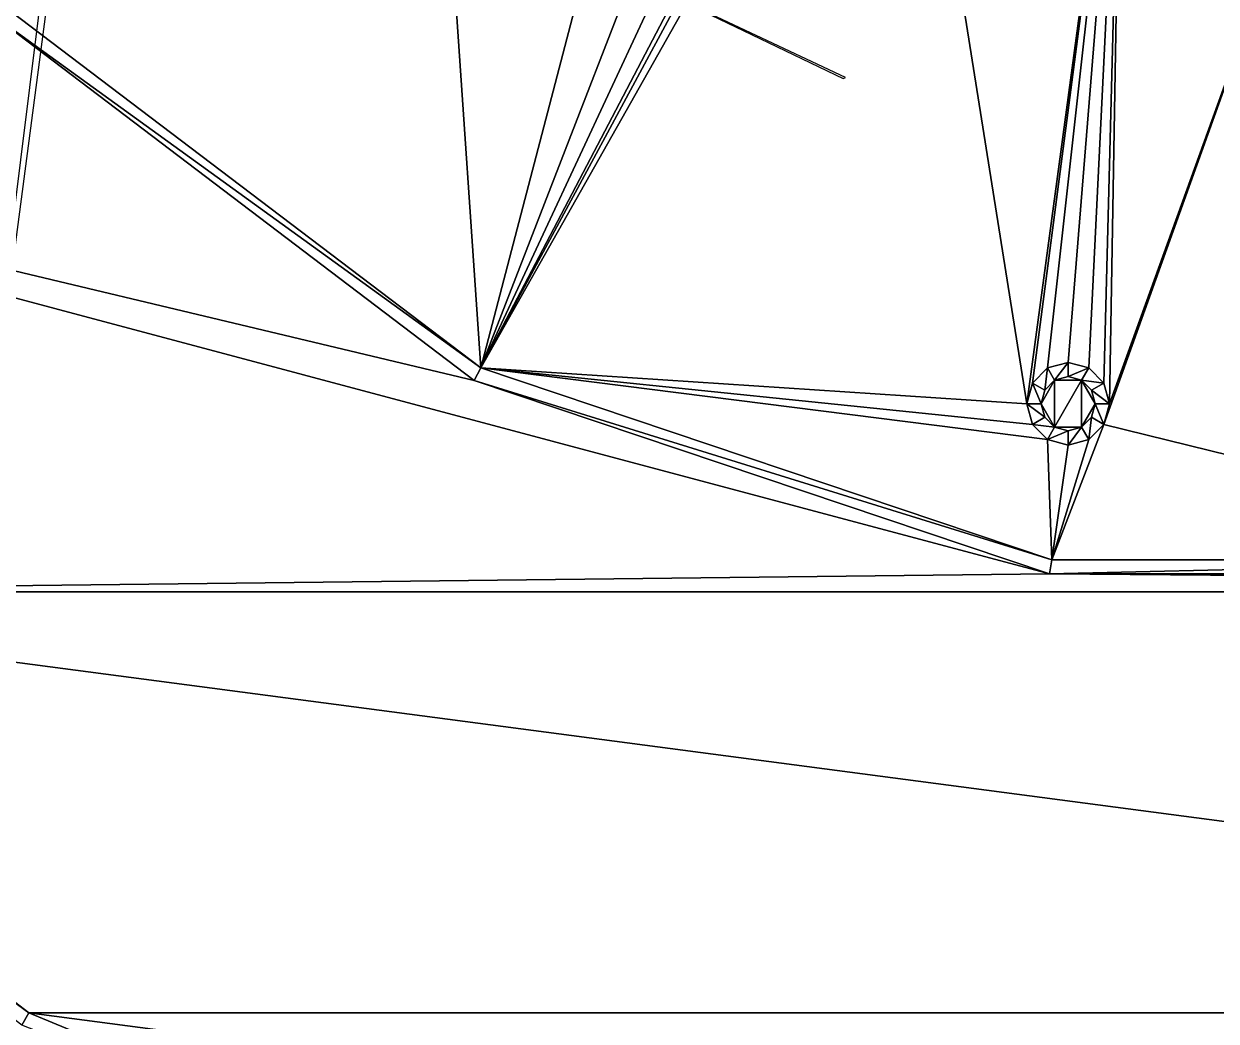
# Model space of a CAD drawing. Header units: millimetres. Extents: x -228 to 228, y -204 to 237.
# Drawn here: x -46.68 to -4.8, y -80.83 to -45.83 of the extents above; entities that cross this region are included whole.
import ezdxf

# ---------------------------------------------------------------- set-up
doc = ezdxf.new("R2010")
doc.units = ezdxf.units.MM
doc.header["$LTSCALE"] = 127.314815
for name, color, linetype in [('2239', 7, 'CONTINUOUS'), ('2594', 7, 'CONTINUOUS'), ('3519', 7, 'CONTINUOUS'), ('3522', 7, 'CONTINUOUS'), ('3523', 7, 'CONTINUOUS'), ('3524', 7, 'CONTINUOUS'), ('3540', 7, 'CONTINUOUS'), ('3589', 7, 'CONTINUOUS'), ('3590', 7, 'CONTINUOUS'), ('3600', 7, 'CONTINUOUS'), ('3601', 7, 'CONTINUOUS'), ('3660', 7, 'CONTINUOUS'), ('3661', 7, 'CONTINUOUS')]:
    doc.layers.add(name, color=color, linetype=linetype)

msp = doc.modelspace()

# ---------------------------------------------------------------- linework, layer by layer
at = {"layer": '2239', "color": 5, "linetype": 'Continuous'}
msp.add_3dface([(-33.5, 49, 1084.49), (-50.224, -78.154, 1084.49), (-34.932, 44.592, 1084.49), (-33.5, 49, 1084.49)], dxfattribs=at)
at = {"layer": '2594', "color": 6, "linetype": 'Continuous'}
msp.add_3dface([(-17.902, -47.746, 1079.699), (-17.817, -47.707, 1083.49), (-25.463, -44.103, 1083.49), (-17.902, -47.746, 1079.699)], dxfattribs=at)
at = {"layer": '3519', "color": 5, "linetype": 'Continuous'}
for points in [[(-47.482, -45.119, 1032.99), (-32.53, -30.186, 1032.99), (-30.626, -57.899, 1032.99), (-47.482, -45.119, 1032.99)], [(-32.53, -30.186, 1032.99), (-25.062, -36.624, 1032.99), (-30.626, -57.899, 1032.99), (-32.53, -30.186, 1032.99)], [(-16.465, -31.626, 1032.99), (-15.814, -31.713, 1032.99), (-30.626, -57.899, 1032.99), (-16.465, -31.626, 1032.99)], [(-17.03, -31.963, 1032.99), (-16.465, -31.626, 1032.99), (-30.626, -57.899, 1032.99), (-17.03, -31.963, 1032.99)], [(-30.626, -57.899, 1032.99), (-15.814, -31.713, 1032.99), (-11.45, -59.161, 1032.99), (-30.626, -57.899, 1032.99)], [(-15.814, -31.713, 1032.99), (-8.128, -34.524, 1032.99), (-11.45, -59.161, 1032.99), (-15.814, -31.713, 1032.99)], [(-20.404, -35.985, 1032.99), (-17.03, -31.963, 1032.99), (-30.626, -57.899, 1032.99), (-20.404, -35.985, 1032.99)], [(-11.45, -59.161, 1032.99), (-8.128, -34.524, 1032.99), (-11.256, -58.436, 1032.99), (-11.45, -59.161, 1032.99)], [(-11.256, -58.436, 1032.99), (-8.128, -34.524, 1032.99), (-10.725, -57.905, 1032.99), (-11.256, -58.436, 1032.99)], [(-10.725, -57.905, 1032.99), (-8.128, -34.524, 1032.99), (-10, -57.711, 1032.99), (-10.725, -57.905, 1032.99)], [(-10, -57.711, 1032.99), (-8.128, -34.524, 1032.99), (-9.275, -57.905, 1032.99), (-10, -57.711, 1032.99)], [(-9.275, -57.905, 1032.99), (-8.128, -34.524, 1032.99), (-8.744, -58.436, 1032.99), (-9.275, -57.905, 1032.99)], [(-8.128, -34.524, 1032.99), (-8.55, -59.161, 1032.99), (-8.744, -58.436, 1032.99), (-8.128, -34.524, 1032.99)], [(-8.128, -34.524, 1032.99), (0, -35.5, 1032.99), (-8.55, -59.161, 1032.99), (-8.128, -34.524, 1032.99)], [(0, -35.5, 1032.99), (10.576, -64.64, 1032.99), (-8.744, -59.886, 1032.99), (0, -35.5, 1032.99)], [(-8.55, -59.161, 1032.99), (0, -35.5, 1032.99), (-8.744, -59.886, 1032.99), (-8.55, -59.161, 1032.99)], [(-22.61, -37.203, 1032.99), (-20.404, -35.985, 1032.99), (-30.626, -57.899, 1032.99), (-22.61, -37.203, 1032.99)], [(-25.062, -36.624, 1032.99), (-22.61, -37.203, 1032.99), (-30.626, -57.899, 1032.99), (-25.062, -36.624, 1032.99)], [(-10.576, -64.64, 1032.99), (-30.626, -57.899, 1032.99), (-10.725, -60.416, 1032.99), (-10.576, -64.64, 1032.99)], [(-10.725, -60.416, 1032.99), (-30.626, -57.899, 1032.99), (-11.256, -59.886, 1032.99), (-10.725, -60.416, 1032.99)], [(-11.256, -59.886, 1032.99), (-30.626, -57.899, 1032.99), (-11.45, -59.161, 1032.99), (-11.256, -59.886, 1032.99)], [(10.576, -64.64, 1032.99), (-10.576, -64.64, 1032.99), (-8.744, -59.886, 1032.99), (10.576, -64.64, 1032.99)], [(-8.744, -59.886, 1032.99), (-10.576, -64.64, 1032.99), (-9.275, -60.416, 1032.99), (-8.744, -59.886, 1032.99)], [(-10, -60.611, 1032.99), (-10.576, -64.64, 1032.99), (-10.725, -60.416, 1032.99), (-10, -60.611, 1032.99)], [(-9.275, -60.416, 1032.99), (-10.576, -64.64, 1032.99), (-10, -60.611, 1032.99), (-9.275, -60.416, 1032.99)]]:
    msp.add_3dface(points, dxfattribs=at)
at = {"layer": '3522', "color": 5, "linetype": 'Continuous'}
for points in [[(-30.86, -58.341, 1035.99), (-80.54, -46.5, 1035.99), (-47.845, -45.463, 1035.99), (-30.86, -58.341, 1035.99)], [(-65.761, -65.761, 1035.99), (-80.54, -46.5, 1035.99), (-10.657, -65.134, 1035.99), (-65.761, -65.761, 1035.99)], [(-10.657, -65.134, 1035.99), (-80.54, -46.5, 1035.99), (-30.86, -58.341, 1035.99), (-10.657, -65.134, 1035.99)], [(65.761, -65.761, 1035.99), (-65.761, -65.761, 1035.99), (-10.657, -65.134, 1035.99), (65.761, -65.761, 1035.99)], [(10.657, -65.134, 1035.99), (65.761, -65.761, 1035.99), (-10.657, -65.134, 1035.99), (10.657, -65.134, 1035.99)], [(65.761, -65.761, 1035.99), (46.5, -80.54, 1035.99), (-65.761, -65.761, 1035.99), (65.761, -65.761, 1035.99)], [(46.5, -80.54, 1035.99), (-46.5, -80.54, 1035.99), (-65.761, -65.761, 1035.99), (46.5, -80.54, 1035.99)], [(46.5, -80.54, 1035.99), (24.07, -89.831, 1035.99), (-46.5, -80.54, 1035.99), (46.5, -80.54, 1035.99)], [(24.07, -89.831, 1035.99), (-24.07, -89.831, 1035.99), (-46.5, -80.54, 1035.99), (24.07, -89.831, 1035.99)]]:
    msp.add_3dface(points, dxfattribs=at)
at = {"layer": '3523', "color": 5, "linetype": 'Continuous'}
for points in [[(-65.761, -65.761, 1035.99), (-46.5, -80.54, 1035.99), (-65.761, -65.761, 1033.49), (-65.761, -65.761, 1035.99)], [(-65.761, -65.761, 1033.49), (-46.5, -80.54, 1035.99), (-46.5, -80.54, 1033.49), (-65.761, -65.761, 1033.49)], [(-46.5, -80.54, 1035.99), (-24.07, -89.831, 1035.99), (-46.5, -80.54, 1033.49), (-46.5, -80.54, 1035.99)], [(-46.5, -80.54, 1033.49), (-24.07, -89.831, 1035.99), (-24.07, -89.831, 1033.49), (-46.5, -80.54, 1033.49)]]:
    msp.add_3dface(points, dxfattribs=at)
at = {"layer": '3524', "color": 5, "linetype": 'Continuous'}
for points in [[(-30.86, -58.341, 1035.99), (-47.845, -45.463, 1035.99), (-30.86, -58.341, 1033.49), (-30.86, -58.341, 1035.99)], [(-30.86, -58.341, 1033.49), (-47.845, -45.463, 1035.99), (-47.845, -45.463, 1033.49), (-30.86, -58.341, 1033.49)], [(-10.657, -65.134, 1035.99), (-30.86, -58.341, 1035.99), (-10.657, -65.134, 1033.49), (-10.657, -65.134, 1035.99)], [(-10.657, -65.134, 1033.49), (-30.86, -58.341, 1035.99), (-30.86, -58.341, 1033.49), (-10.657, -65.134, 1033.49)], [(10.657, -65.134, 1035.99), (-10.657, -65.134, 1035.99), (10.657, -65.134, 1033.49), (10.657, -65.134, 1035.99)], [(10.657, -65.134, 1033.49), (-10.657, -65.134, 1035.99), (-10.657, -65.134, 1033.49), (10.657, -65.134, 1033.49)]]:
    msp.add_3dface(points, dxfattribs=at)
at = {"layer": '3540', "color": 5, "linetype": 'Continuous'}
for points in [[(-10.475, -59.983, 1037.39), (-10.95, -59.161, 1037.39), (-10.475, -58.338, 1037.39), (-10.475, -59.983, 1037.39)], [(-9.525, -59.983, 1037.39), (-10.475, -59.983, 1037.39), (-9.525, -58.338, 1037.39), (-9.525, -59.983, 1037.39)], [(-9.525, -58.338, 1037.39), (-10.475, -59.983, 1037.39), (-10.475, -58.338, 1037.39), (-9.525, -58.338, 1037.39)], [(-9.05, -59.161, 1037.39), (-9.525, -59.983, 1037.39), (-9.525, -58.338, 1037.39), (-9.05, -59.161, 1037.39)]]:
    msp.add_3dface(points, dxfattribs=at)
at = {"layer": '3589', "color": 5, "linetype": 'Continuous'}
for points in [[(-9.525, -58.338, 1033.49), (-10.475, -58.338, 1037.39), (-10, -58.211, 1033.49), (-9.525, -58.338, 1033.49)], [(-10, -58.211, 1033.49), (-10.475, -58.338, 1037.39), (-10.475, -58.338, 1033.49), (-10, -58.211, 1033.49)], [(-10.475, -58.338, 1037.39), (-10.95, -59.161, 1037.39), (-10.823, -58.686, 1033.49), (-10.475, -58.338, 1037.39)], [(-10.475, -58.338, 1033.49), (-10.475, -58.338, 1037.39), (-10.823, -58.686, 1033.49), (-10.475, -58.338, 1033.49)], [(-9.525, -58.338, 1037.39), (-10.475, -58.338, 1037.39), (-9.525, -58.338, 1033.49), (-9.525, -58.338, 1037.39)], [(-9.05, -59.161, 1037.39), (-9.525, -58.338, 1037.39), (-9.05, -59.161, 1033.49), (-9.05, -59.161, 1037.39)], [(-9.05, -59.161, 1033.49), (-9.525, -58.338, 1037.39), (-9.177, -58.686, 1033.49), (-9.05, -59.161, 1033.49)], [(-9.177, -58.686, 1033.49), (-9.525, -58.338, 1037.39), (-9.525, -58.338, 1033.49), (-9.177, -58.686, 1033.49)], [(-10.823, -58.686, 1033.49), (-10.95, -59.161, 1037.39), (-10.95, -59.161, 1033.49), (-10.823, -58.686, 1033.49)]]:
    msp.add_3dface(points, dxfattribs=at)
at = {"layer": '3590', "color": 5, "linetype": 'Continuous'}
for points in [[(-10.95, -59.161, 1037.39), (-10.475, -59.983, 1037.39), (-10.95, -59.161, 1033.49), (-10.95, -59.161, 1037.39)], [(-10.95, -59.161, 1033.49), (-10.475, -59.983, 1037.39), (-10.823, -59.636, 1033.49), (-10.95, -59.161, 1033.49)], [(-9.525, -59.983, 1037.39), (-9.05, -59.161, 1037.39), (-9.177, -59.636, 1033.49), (-9.525, -59.983, 1037.39)], [(-9.05, -59.161, 1037.39), (-9.05, -59.161, 1033.49), (-9.177, -59.636, 1033.49), (-9.05, -59.161, 1037.39)], [(-10.823, -59.636, 1033.49), (-10.475, -59.983, 1037.39), (-10.475, -59.984, 1033.49), (-10.823, -59.636, 1033.49)], [(-9.525, -59.984, 1033.49), (-9.525, -59.983, 1037.39), (-9.177, -59.636, 1033.49), (-9.525, -59.984, 1033.49)], [(-10.475, -59.983, 1037.39), (-9.525, -59.983, 1037.39), (-10.475, -59.984, 1033.49), (-10.475, -59.983, 1037.39)], [(-10.475, -59.984, 1033.49), (-9.525, -59.983, 1037.39), (-10, -60.111, 1033.49), (-10.475, -59.984, 1033.49)], [(-10, -60.111, 1033.49), (-9.525, -59.983, 1037.39), (-9.525, -59.984, 1033.49), (-10, -60.111, 1033.49)]]:
    msp.add_3dface(points, dxfattribs=at)
at = {"layer": '3600', "color": 5, "linetype": 'Continuous'}
for points in [[(-65.761, -65.761, 1033.49), (-46.5, -80.54, 1033.49), (-66.114, -66.115, 1032.99), (-65.761, -65.761, 1033.49)], [(-46.5, -80.54, 1033.49), (-46.75, -80.973, 1032.99), (-66.114, -66.115, 1032.99), (-46.5, -80.54, 1033.49)], [(-46.5, -80.54, 1033.49), (-24.07, -89.831, 1033.49), (-46.75, -80.973, 1032.99), (-46.5, -80.54, 1033.49)]]:
    msp.add_3dface(points, dxfattribs=at)
at = {"layer": '3601', "color": 5, "linetype": 'Continuous'}
for points in [[(-47.482, -45.119, 1032.99), (-30.626, -57.899, 1032.99), (-47.845, -45.463, 1033.49), (-47.482, -45.119, 1032.99)], [(-30.626, -57.899, 1032.99), (-30.86, -58.341, 1033.49), (-47.845, -45.463, 1033.49), (-30.626, -57.899, 1032.99)], [(-30.626, -57.899, 1032.99), (-10.576, -64.64, 1032.99), (-30.86, -58.341, 1033.49), (-30.626, -57.899, 1032.99)], [(-10.576, -64.64, 1032.99), (-10.657, -65.134, 1033.49), (-30.86, -58.341, 1033.49), (-10.576, -64.64, 1032.99)], [(-10.576, -64.64, 1032.99), (10.576, -64.64, 1032.99), (-10.657, -65.134, 1033.49), (-10.576, -64.64, 1032.99)], [(10.576, -64.64, 1032.99), (10.657, -65.134, 1033.49), (-10.657, -65.134, 1033.49), (10.576, -64.64, 1032.99)]]:
    msp.add_3dface(points, dxfattribs=at)
at = {"layer": '3660', "color": 5, "linetype": 'Continuous'}
for points in [[(-11.256, -59.886, 1032.99), (-11.45, -59.161, 1032.99), (-10.823, -59.636, 1033.49), (-11.256, -59.886, 1032.99)], [(-11.45, -59.161, 1032.99), (-10.95, -59.161, 1033.49), (-10.823, -59.636, 1033.49), (-11.45, -59.161, 1032.99)], [(-9.05, -59.161, 1033.49), (-8.744, -59.886, 1032.99), (-9.177, -59.636, 1033.49), (-9.05, -59.161, 1033.49)], [(-8.55, -59.161, 1032.99), (-8.744, -59.886, 1032.99), (-9.05, -59.161, 1033.49), (-8.55, -59.161, 1032.99)], [(-11.256, -59.886, 1032.99), (-10.823, -59.636, 1033.49), (-10.475, -59.984, 1033.49), (-11.256, -59.886, 1032.99)], [(-10.725, -60.416, 1032.99), (-11.256, -59.886, 1032.99), (-10.475, -59.984, 1033.49), (-10.725, -60.416, 1032.99)], [(-9.275, -60.416, 1032.99), (-9.525, -59.984, 1033.49), (-9.177, -59.636, 1033.49), (-9.275, -60.416, 1032.99)], [(-8.744, -59.886, 1032.99), (-9.275, -60.416, 1032.99), (-9.177, -59.636, 1033.49), (-8.744, -59.886, 1032.99)], [(-10.725, -60.416, 1032.99), (-10.475, -59.984, 1033.49), (-10, -60.111, 1033.49), (-10.725, -60.416, 1032.99)], [(-10, -60.611, 1032.99), (-10.725, -60.416, 1032.99), (-10, -60.111, 1033.49), (-10, -60.611, 1032.99)], [(-9.275, -60.416, 1032.99), (-10, -60.611, 1032.99), (-9.525, -59.984, 1033.49), (-9.275, -60.416, 1032.99)], [(-10, -60.611, 1032.99), (-10, -60.111, 1033.49), (-9.525, -59.984, 1033.49), (-10, -60.611, 1032.99)]]:
    msp.add_3dface(points, dxfattribs=at)
at = {"layer": '3661', "color": 5, "linetype": 'Continuous'}
for points in [[(-10.725, -57.905, 1032.99), (-10, -57.711, 1032.99), (-10.475, -58.338, 1033.49), (-10.725, -57.905, 1032.99)], [(-10, -57.711, 1032.99), (-10, -58.211, 1033.49), (-10.475, -58.338, 1033.49), (-10, -57.711, 1032.99)], [(-10, -57.711, 1032.99), (-9.275, -57.905, 1032.99), (-10, -58.211, 1033.49), (-10, -57.711, 1032.99)], [(-11.256, -58.436, 1032.99), (-10.725, -57.905, 1032.99), (-10.823, -58.686, 1033.49), (-11.256, -58.436, 1032.99)], [(-10.725, -57.905, 1032.99), (-10.475, -58.338, 1033.49), (-10.823, -58.686, 1033.49), (-10.725, -57.905, 1032.99)], [(-9.275, -57.905, 1032.99), (-9.525, -58.338, 1033.49), (-10, -58.211, 1033.49), (-9.275, -57.905, 1032.99)], [(-9.275, -57.905, 1032.99), (-8.744, -58.436, 1032.99), (-9.525, -58.338, 1033.49), (-9.275, -57.905, 1032.99)], [(-11.45, -59.161, 1032.99), (-11.256, -58.436, 1032.99), (-10.95, -59.161, 1033.49), (-11.45, -59.161, 1032.99)], [(-11.256, -58.436, 1032.99), (-10.823, -58.686, 1033.49), (-10.95, -59.161, 1033.49), (-11.256, -58.436, 1032.99)], [(-8.744, -58.436, 1032.99), (-9.177, -58.686, 1033.49), (-9.525, -58.338, 1033.49), (-8.744, -58.436, 1032.99)], [(-8.744, -58.436, 1032.99), (-8.55, -59.161, 1032.99), (-9.177, -58.686, 1033.49), (-8.744, -58.436, 1032.99)], [(-8.55, -59.161, 1032.99), (-9.05, -59.161, 1033.49), (-9.177, -58.686, 1033.49), (-8.55, -59.161, 1032.99)]]:
    msp.add_3dface(points, dxfattribs=at)

doc.saveas('drawing.dxf')
